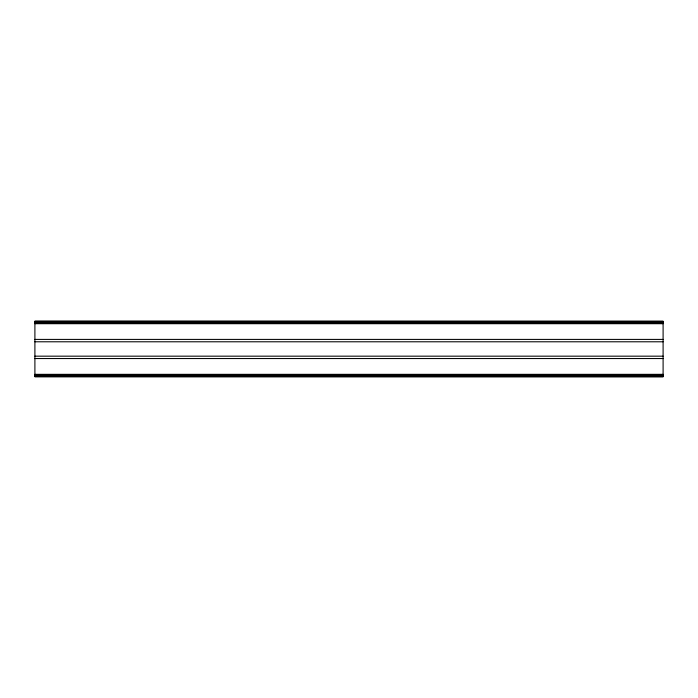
<?xml version="1.0" encoding="UTF-8"?>
<svg xmlns="http://www.w3.org/2000/svg" width="698" height="698" viewBox="0 0 698 698"><rect width="100%" height="100%" fill="white"/><g stroke="black" fill="none" stroke-linecap="round" stroke-linejoin="round"><path stroke-width="1.05" d="M34.9 321.255L663.1 321.255L663.1 376.746L34.9 376.702L34.9 321.255L663.1 321.368M34.9 321.569L663.1 321.569M34.9 321.953L663.1 321.953M34.9 322.441L663.1 322.441M34.9 323.017L663.1 323.017M34.9 323.698L663.1 323.698M34.9 339.411L663.1 339.411M34.9 341.784L663.1 341.784M34.9 356.172L663.1 356.172M34.9 358.545L663.1 358.545M34.9 374.337L663.1 374.337M34.9 374.948L663.1 374.948M34.9 375.524L663.1 375.524M34.9 376.013L663.1 376.013M34.9 376.397L663.1 376.397M34.9 376.632L663.1 376.667"/></g></svg>
